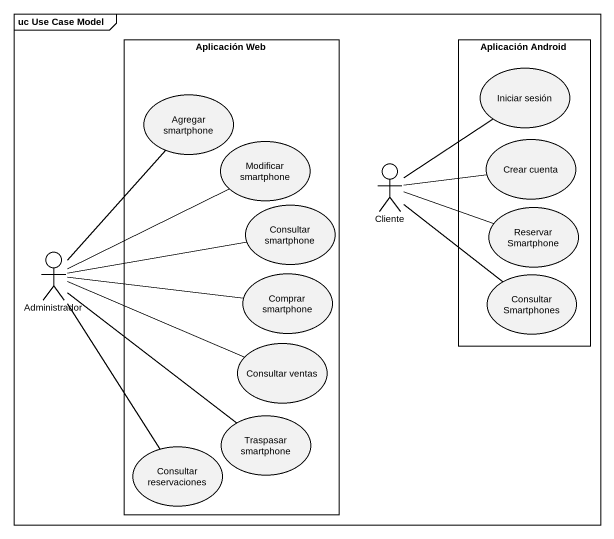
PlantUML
@startuml
mainframe uc Use Case Model
rectangle "Aplicación Web" as Aplicación_Web {
  usecase "Agregar smartphone" as Agregar_smartphone
  usecase "Modificar smartphone" as Modificar_smartphone
  usecase "Consultar smartphone" as Consultar_smartphone
  usecase "Comprar smartphone" as Comprar_smartphone
  usecase "Consultar ventas" as Consultar_ventas
  usecase "Traspasar smartphone" as Traspasar_smartphone
  usecase "Consultar reservaciones" as Consultar_reservaciones
}
rectangle "Aplicación Android" as Aplicación_Android {
  usecase "Iniciar sesión" as Iniciar_sesión
  usecase "Crear cuenta" as Crear_cuenta
  usecase "Reservar Smartphone" as Reservar_Smartphone
  usecase "Consultar Smartphones" as Consultar_Smartphones
}
actor Cliente
actor Administrador
Cliente -up- Iniciar_sesión
Cliente -right- Crear_cuenta
Cliente -right- Reservar_Smartphone
Cliente -- Consultar_Smartphones
Administrador -up- Agregar_smartphone
Administrador -right- Modificar_smartphone
Administrador -right- Consultar_smartphone
Administrador -right- Comprar_smartphone
Administrador -- Traspasar_smartphone
Administrador -- Consultar_reservaciones
Consultar_ventas -left- Administrador
@enduml
